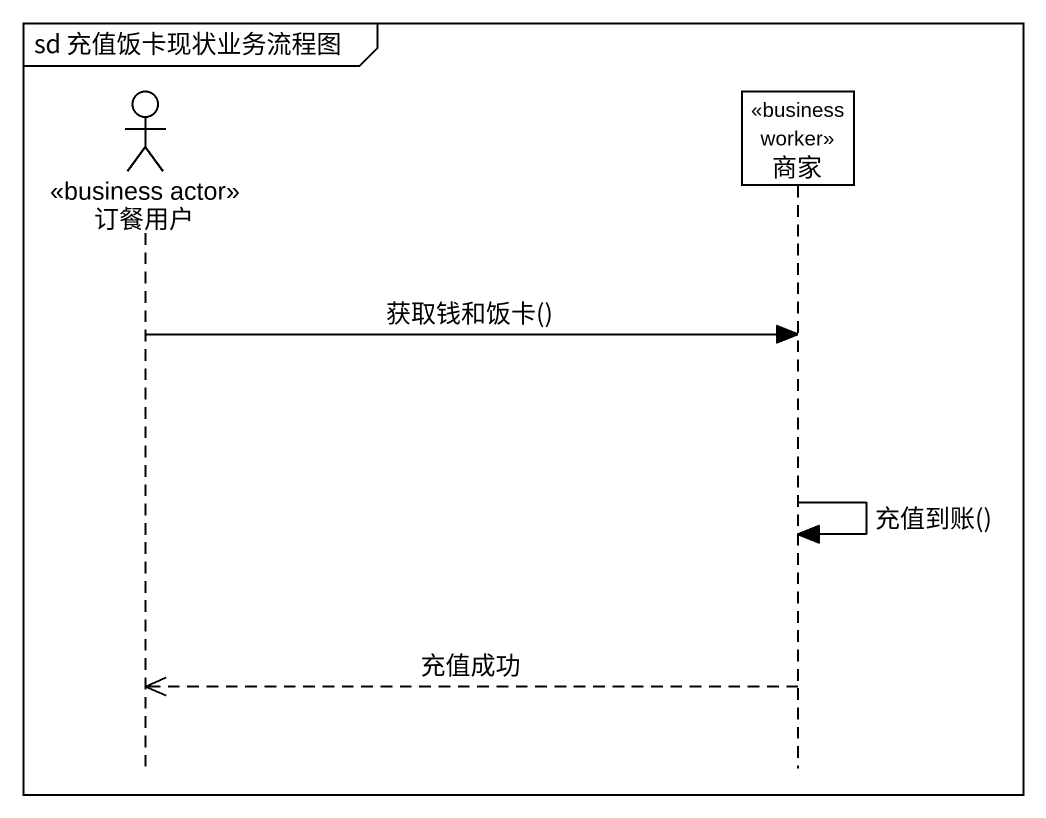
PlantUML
@startuml
mainframe sd 充值饭卡现状业务流程图
hide footbox
actor 订餐用户 <<business actor>>
participant 商家 <<business worker>>

订餐用户 -> 商家 : 获取钱和饭卡()
商家 -> 商家 : 充值到账()
商家 -->> 订餐用户 : 充值成功
@enduml
